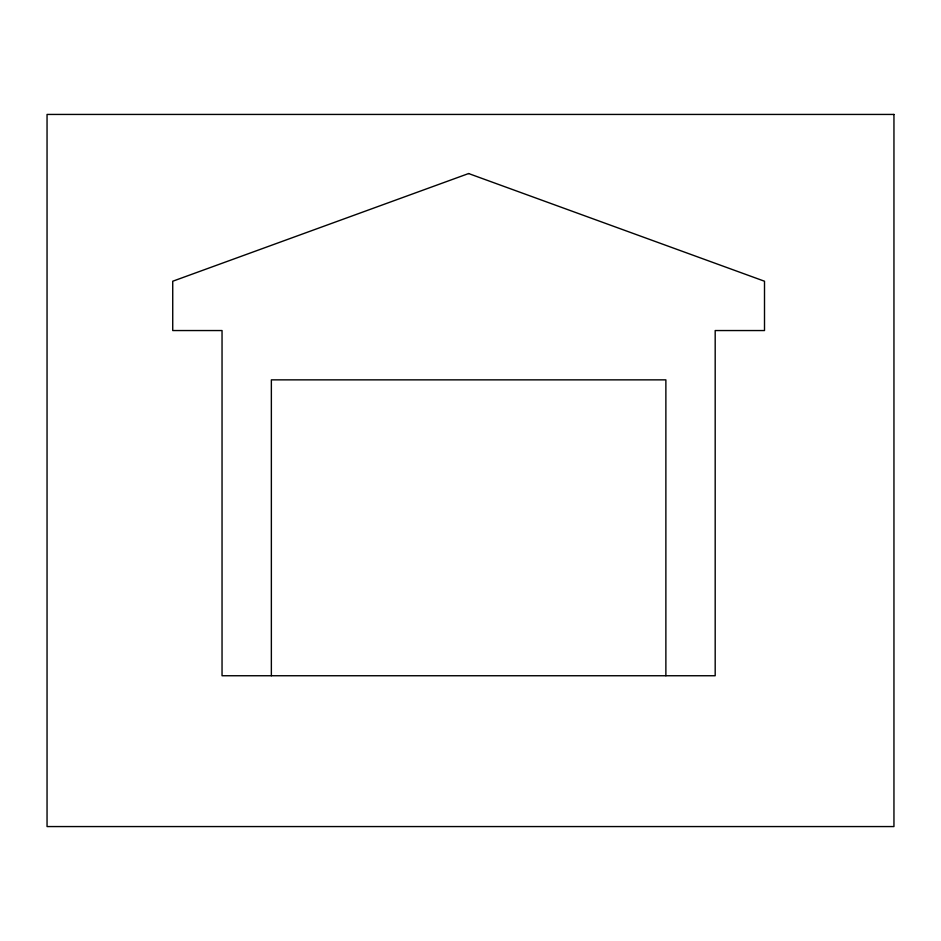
<?xml version="1.0" encoding="UTF-8"?>
<svg xmlns="http://www.w3.org/2000/svg" width="941" height="941" viewBox="0 0 941 941"><rect width="100%" height="100%" fill="white"/><g stroke="black" fill="none" stroke-linecap="round" stroke-linejoin="round"><path stroke-width="1.41" d="M665.875 675.744L665.875 379.858L271.361 379.858L271.361 675.744M468.618 173.544L172.732 281.23L172.732 330.55L222.041 330.55L222.041 675.744L715.184 675.744L715.184 330.55L764.504 330.55L764.504 281.23L468.618 173.544M893.95 114.437L47.05 114.437L47.05 826.563L893.95 826.563L893.95 114.437"/></g></svg>
